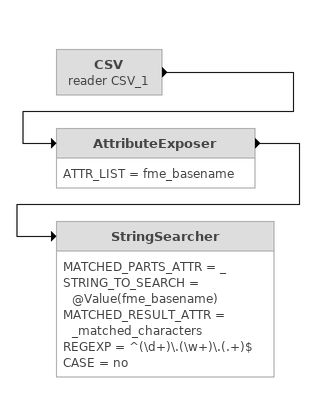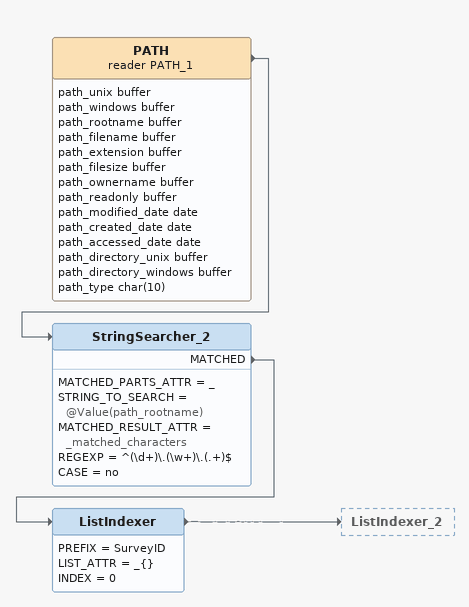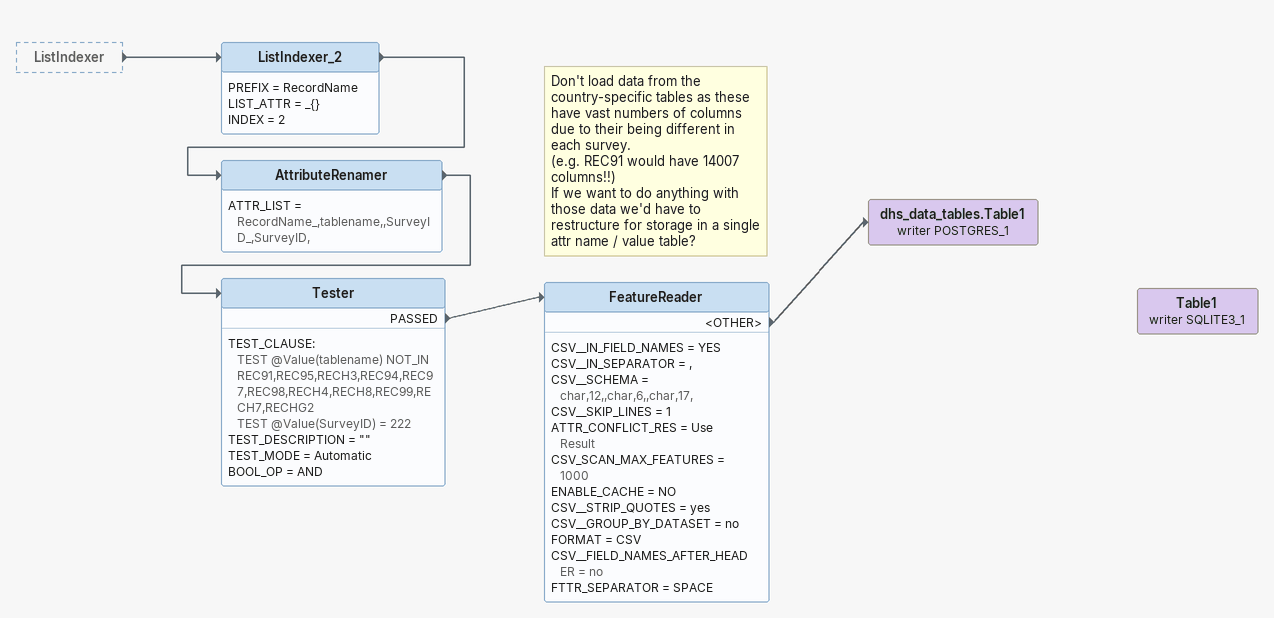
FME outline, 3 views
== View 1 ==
CSV (reader CSV_1) [off]
    -> AttributeExposer
AttributeExposer [off]
    ATTR_LIST = fme_basename
    -> StringSearcher
StringSearcher [off]
    MATCHED_PARTS_ATTR = _
    STRING_TO_SEARCH = @Value(fme_basename)
    MATCHED_RESULT_ATTR = _matched_characters
    REGEXP = ^(\d+)\.(\w+)\.(.+)$
    CASE = no

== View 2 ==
PATH (reader PATH_1)
    attributes: path_unix buffer, path_windows buffer, path_rootname buffer, path_filename buffer, path_extension buffer, path_filesize buffer, path_ownername buffer, path_readonly buffer, path_modified_date date, path_created_date date, path_accessed_date date, path_directory_unix buffer, path_directory_windows buffer, path_type char(10)
    -> StringSearcher_2
StringSearcher_2
    MATCHED_PARTS_ATTR = _
    STRING_TO_SEARCH = @Value(path_rootname)
    MATCHED_RESULT_ATTR = _matched_characters
    REGEXP = ^(\d+)\.(\w+)\.(.+)$
    CASE = no
    MATCHED -> ListIndexer
ListIndexer
    PREFIX = SurveyID
    LIST_ATTR = _{}
    INDEX = 0
    -> ListIndexer_2

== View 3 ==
ListIndexer [outside]
    -> ListIndexer_2
ListIndexer_2
    PREFIX = RecordName
    LIST_ATTR = _{}
    INDEX = 2
    -> AttributeRenamer
AttributeRenamer
    ATTR_LIST = RecordName_,tablename,,SurveyID_,SurveyID,
    -> Tester
Note: Don't load data from the country-specific tables as these have vast numbers of columns due to their being different in each survey. / (e.g. REC91 would have 14007 columns!!) / If we want to do anything with those data we'd have to restructure for storage in a single attr name / value table?
Tester
    TEST_CLAUSE:
      TEST @Value(tablename) NOT_IN REC91,REC95,RECH3,REC94,REC97,REC98,RECH4,RECH8,REC99,RECH7,RECHG2
      TEST @Value(SurveyID) = 222
    TEST_DESCRIPTION = ""
    TEST_MODE = Automatic
    BOOL_OP = AND
    PASSED -> FeatureReader
FeatureReader
    CSV__IN_FIELD_NAMES = YES
    CSV__IN_SEPARATOR = ,
    CSV__SCHEMA = char,12,,char,6,,char,17,
    CSV__SKIP_LINES = 1
    ATTR_CONFLICT_RES = Use Result
    CSV_SCAN_MAX_FEATURES = 1000
    ENABLE_CACHE = NO
    CSV__STRIP_QUOTES = yes
    CSV__GROUP_BY_DATASET = no
    FORMAT = CSV
    CSV__FIELD_NAMES_AFTER_HEADER = no
    FTTR_SEPARATOR = SPACE
    <OTHER> -> dhs_data_tables.Table1 (writer POSTGRES_1)
dhs_data_tables.Table1 (writer POSTGRES_1)
Table1 (writer SQLITE3_1)
